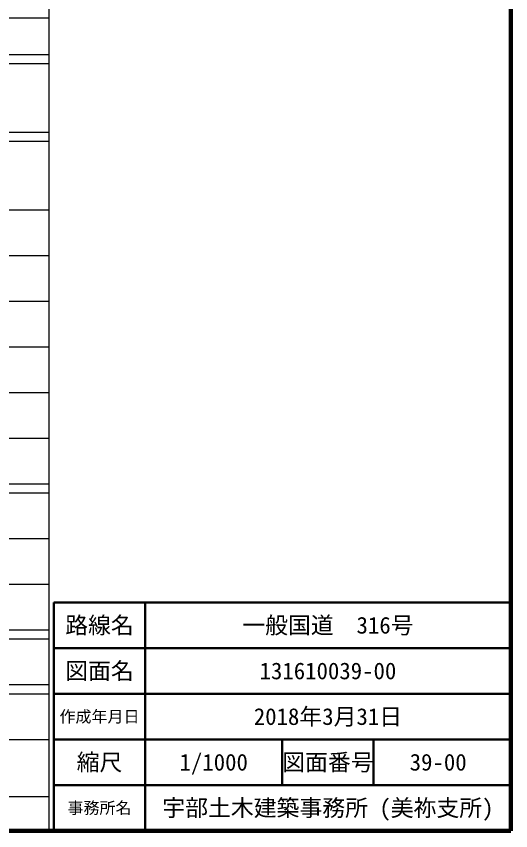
# Model space of a CAD drawing. Units: millimetres on the paper, enlarged 1000 times. Extents: x 40000 to 680000, y 20000 to 380000.
# Drawn here: x 571793 to 680000, y 20000 to 198357 of the extents above; entities that cross this region are included whole.
import ezdxf
from ezdxf.enums import TextEntityAlignment as Align

# ---------------------------------------------------------------- set-up
doc = ezdxf.new("R2010")
doc.units = ezdxf.units.MM
doc.header["$LTSCALE"] = 1000
for name, color, linetype, lineweight in [('S-TTL', 2, 'Continuous', 140), ('S-TTL-BAND', 7, 'Continuous', 25), ('S-TTL-FRAM', 2, 'Continuous', 50), ('S-TTL-LINE', 7, 'Continuous', 50)]:
    doc.layers.add(name, color=color, linetype=linetype, lineweight=lineweight)
doc.layers.add('S-TTL-TXT', color=7, linetype='Continuous')
doc.styles.add('ＭＳ ゴシック', font='')
doc.styles.get('ＭＳ ゴシック').set_extended_font_data('MS Gothic')

msp = doc.modelspace()

# ---------------------------------------------------------------- linework, layer by layer
at = {"layer": 'S-TTL'}
for p, q in [((680000, 20000), (680000, 380000)), ((680000, 20000), (680000, 380000)), ((40000, 20000), (680000, 20000)), ((40000, 20000), (680000, 20000))]:
    msp.add_line(p, q, dxfattribs=at)
at = {"layer": 'S-TTL-BAND'}
for p, q in [((579000, 20000), (579000, 370000)), ((579000, 20000), (579000, 370000)), ((68000, 198000), (579000, 198000)), ((68000, 198000), (579000, 198000)), ((40000, 190000), (579000, 190000)), ((40000, 190000), (579000, 190000)), ((40000, 188000), (579000, 188000)), ((40000, 188000), (579000, 188000)), ((40000, 173000), (579000, 173000)), ((40000, 173000), (579000, 173000)), ((40000, 171000), (579000, 171000)), ((40000, 171000), (579000, 171000)), ((40000, 156000), (579000, 156000)), ((40000, 156000), (579000, 156000)), ((46000, 146000), (579000, 146000)), ((46000, 146000), (579000, 146000)), ((52000, 136000), (579000, 136000)), ((52000, 136000), (579000, 136000)), ((46000, 126000), (579000, 126000)), ((46000, 126000), (579000, 126000)), ((52000, 116000), (579000, 116000)), ((52000, 116000), (579000, 116000)), ((46000, 106000), (579000, 106000)), ((46000, 106000), (579000, 106000)), ((40000, 96000), (579000, 96000)), ((40000, 96000), (579000, 96000)), ((40000, 94000), (579000, 94000)), ((40000, 94000), (579000, 94000)), ((49000, 84000), (579000, 84000)), ((49000, 84000), (579000, 84000)), ((40000, 74000), (579000, 74000)), ((40000, 74000), (579000, 74000)), ((40000, 64000), (579000, 64000)), ((40000, 64000), (579000, 64000)), ((40000, 62000), (579000, 62000)), ((40000, 62000), (579000, 62000)), ((40000, 52000), (579000, 52000)), ((40000, 52000), (579000, 52000)), ((40000, 50000), (579000, 50000)), ((40000, 50000), (579000, 50000)), ((40000, 40000), (579000, 40000)), ((40000, 40000), (579000, 40000)), ((68000, 27500), (579000, 27500)), ((68000, 27500), (579000, 27500))]:
    msp.add_line(p, q, dxfattribs=at)
at = {"layer": 'S-TTL-FRAM'}
for p, q in [((680000, 70000), (580000, 70000)), ((580000, 70000), (580000, 20000)), ((680000, 70000), (580000, 70000)), ((580000, 70000), (580000, 20000))]:
    msp.add_line(p, q, dxfattribs=at)
at = {"layer": 'S-TTL-LINE'}
for p, q in [((600000, 70000), (600000, 20000)), ((600000, 70000), (600000, 20000)), ((680000, 60000), (580000, 60000)), ((680000, 60000), (580000, 60000)), ((680000, 50000), (580000, 50000)), ((680000, 50000), (580000, 50000)), ((680000, 40000), (580000, 40000)), ((680000, 40000), (580000, 40000)), ((630000, 40000), (630000, 30000)), ((630000, 40000), (630000, 30000)), ((650000, 40000), (650000, 30000)), ((650000, 40000), (650000, 30000)), ((680000, 30000), (580000, 30000)), ((680000, 30000), (580000, 30000))]:
    msp.add_line(p, q, dxfattribs=at)

# ---------------------------------------------------------------- texts
at = {"layer": 'S-TTL-TXT', "style": 'ＭＳ ゴシック'}
for s, height, p in [('路線名', 3666, (590000, 65000)), ('路線名', 3666, (590000, 65000)), ('路線名', 3666, (590000, 65000)), ('路線名', 3666, (590000, 65000)), ('一般国道\u3000316号', 3666, (640000, 65000)), ('一般国道\u3000316号', 3666, (640000, 65000)), ('図面名', 3666, (590000, 55000)), ('図面名', 3666, (590000, 55000)), ('図面名', 3666, (590000, 55000)), ('図面名', 3666, (590000, 55000)), ('131610039-00', 3666, (640000, 55000)), ('131610039-00', 3666, (640000, 55000)), ('作成年月日', 2566, (590000, 45000)), ('作成年月日', 2566, (590000, 45000)), ('作成年月日', 2566, (590000, 45000)), ('作成年月日', 2566, (590000, 45000)), ('2018年3月31日', 3666, (640000, 45000)), ('縮尺', 3666, (590000, 35000)), ('縮尺', 3666, (590000, 35000)), ('縮尺', 3666, (590000, 35000)), ('縮尺', 3666, (590000, 35000)), ('1/1000', 3666, (615000, 35000)), ('1/1000', 3666, (615000, 35000)), ('図面番号', 3666, (640000, 35000)), ('図面番号', 3666, (640000, 35000)), ('図面番号', 3666, (640000, 35000)), ('図面番号', 3666, (640000, 35000)), ('39-00', 3666, (664125, 35000)), ('39-00', 3666, (664125, 35000)), ('宇部土木建築事務所 (美祢支所)', 3666, (640000, 25000)), ('事務所名', 2566, (590000, 25000)), ('事務所名', 2566, (590000, 25000)), ('事務所名', 2566, (590000, 25000)), ('事務所名', 2566, (590000, 25000))]:
    msp.add_text(s, height=height, dxfattribs=at).set_placement(p, align=Align.MIDDLE_CENTER)

doc.saveas('drawing.dxf')
